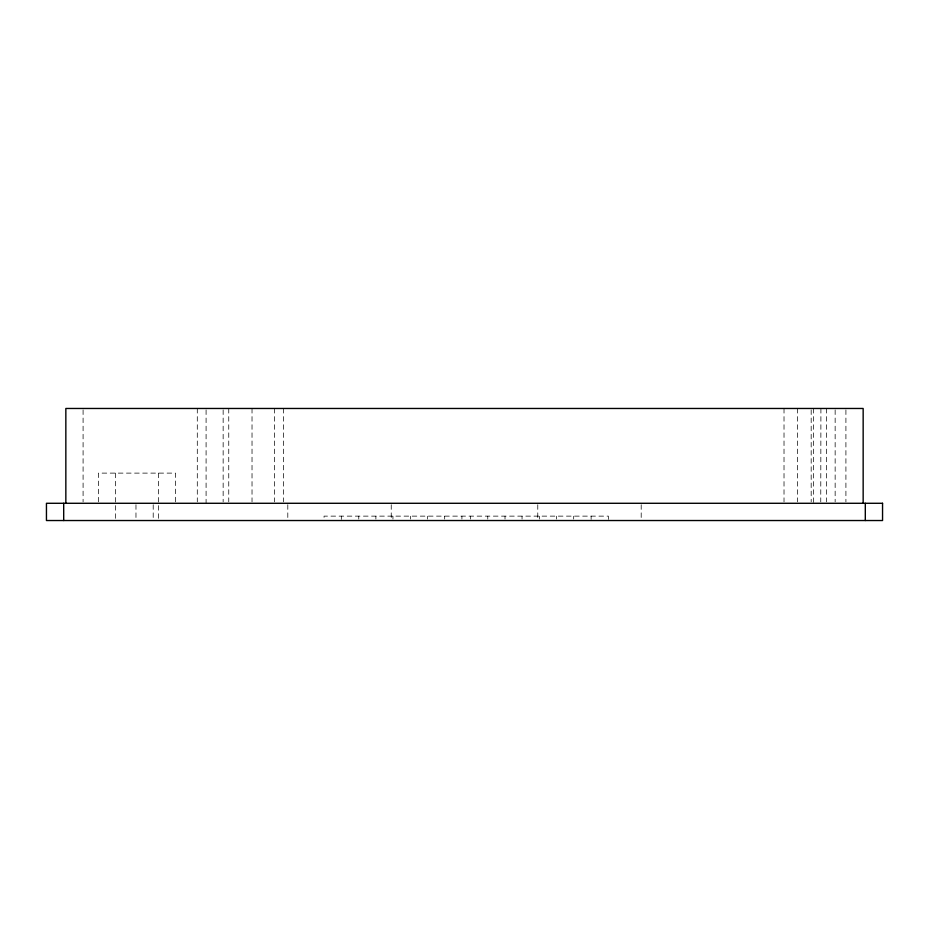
<?xml version="1.0" encoding="UTF-8"?>
<svg xmlns="http://www.w3.org/2000/svg" width="929" height="929" viewBox="0 0 929 929"><rect width="100%" height="100%" fill="white"/><g stroke="black" fill="none" stroke-linecap="round" stroke-linejoin="round"><path stroke-width="0.7" stroke-dasharray="4.64 3.48" d="M845.913 409.91L845.913 501.846M835.148 409.91L835.148 501.846M826.52 408.47L826.52 501.846M820.911 408.47L820.76 501.846M813.351 408.47L813.351 503.286M811.18 409.91L811.18 501.846M797.651 408.47L797.651 501.846M784.018 408.47L784.018 501.846M641.196 504.726L641.196 520.53M608.39 519.427L608.39 516.129L324.058 516.129L324.058 519.427M591.123 516.129L591.123 519.427M573.681 516.222L573.681 519.09M556.564 516.222L556.564 519.09M539.494 516.222L539.494 519.09M537.775 504.726L537.775 520.53M522.052 516.222L522.052 519.09M505.016 516.222L505.016 519.09M487.771 516.222L487.771 519.09M470.538 516.222L470.538 519.09M461.91 516.222L461.91 519.09M444.677 516.222L444.677 519.09M427.433 516.222L427.433 519.09M410.397 516.222L410.397 519.09M392.955 516.222L392.955 519.09M391.237 504.726L391.237 520.53M375.885 516.222L375.885 519.09M358.768 516.222L358.768 519.09M341.326 516.129L341.326 519.427M287.804 504.726L287.804 520.53M283.484 408.47L283.484 501.846M274.427 408.47L274.427 501.846M252.026 408.47L252.026 501.846M228.755 408.47L228.755 501.846M223.146 409.91L223.146 501.846M206.087 409.91L206.087 503.286M197.296 408.47L197.296 501.846M175.453 501.846L175.453 473.116L98.462 473.116L98.462 501.846M158.441 473.116L158.441 520.53M153.204 504.726L153.204 520.53M135.971 504.726L135.971 520.53M115.463 473.116L115.463 520.53M83.087 409.91L83.087 501.846"/><path stroke-width="1.39" d="M865.305 503.286L865.305 520.53M863.157 503.286L863.157 408.47L65.843 408.47L65.843 503.286M63.695 503.286L63.695 520.53M882.55 503.286L46.45 503.286L46.45 520.53L882.55 520.53L882.55 503.286"/></g></svg>
